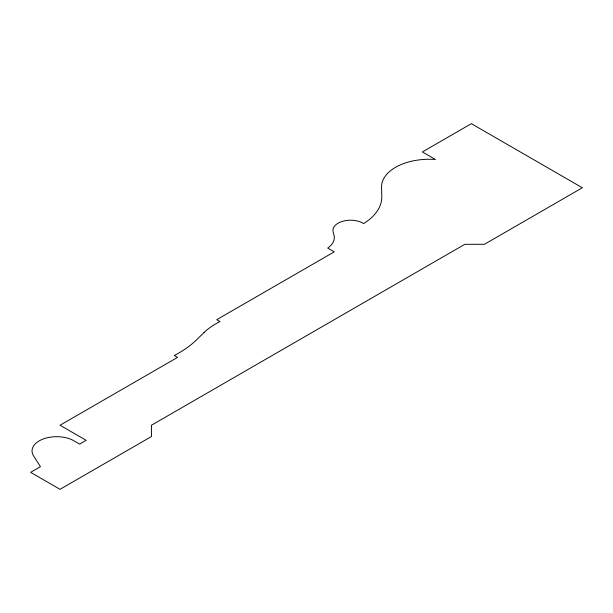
<?xml version="1.0" encoding="UTF-8"?>
<svg xmlns="http://www.w3.org/2000/svg" width="613" height="613" viewBox="0 0 613 613"><rect width="100%" height="100%" fill="white"/><g stroke="black" fill="none" stroke-linecap="round" stroke-linejoin="round"><path stroke-width="0.92" d="M203.96 332.598L196.658 339.732A116.616 67.323 0 0 1 174.291 355.502L177.555 357.387L60.028 425.238L86.149 440.318L79.621 444.088L73.085 440.318A24.62 14.214 0 0 0 42.849 439.13A24.62 14.214 0 0 0 33.531 455.781L40.443 466.7L30.65 472.355L60.028 489.32L151.434 436.548L151.434 425.238L464.83 244.303L484.416 244.303L582.35 187.762L471.359 123.68L422.388 151.955L435.445 159.487A47.707 27.547 0 0 0 381.577 187.149L381.784 196.482A67.522 38.979 0 0 1 363.632 223.569A17.601 10.16 0 0 0 343.042 221.178A17.601 10.16 0 0 0 333.135 231.867L334.001 235.208A28.236 16.298 0 0 1 327.717 248.073L334.246 251.843L216.726 319.695L219.99 321.58A76.15 43.96 0 0 0 203.96 332.598"/></g></svg>
